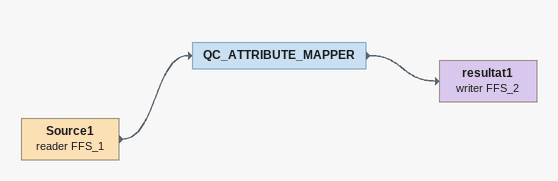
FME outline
Source1 (reader FFS_1)
    -> QC_ATTRIBUTE_MAPPER
QC_ATTRIBUTE_MAPPER
    -> resultat1 (writer FFS_2)
resultat1 (writer FFS_2)
